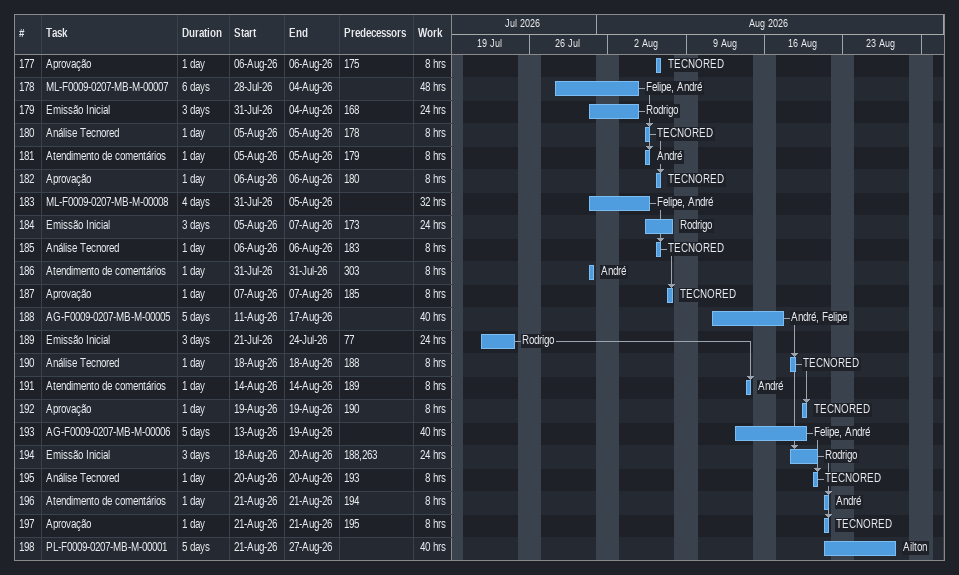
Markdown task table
| ID | Task | Duration | Start | Finish | Predecessors | Resources | Work (h) |
|---|---|---|---|---|---|---|---|
| 177 | Aprovação | 1d | 2026-08-06 | 2026-08-06 | 175 | TECNORED | 8 |
| 178 | ML-F0009-0207-MB-M-00007 | 6d | 2026-07-28 | 2026-08-04 |  | Felipe, André | 48 |
| 179 | Emissão Inicial | 3d | 2026-07-31 | 2026-08-04 | 168 | Rodrigo | 24 |
| 180 | Análise Tecnored | 1d | 2026-08-05 | 2026-08-05 | 178 | TECNORED | 8 |
| 181 | Atendimento de comentários | 1d | 2026-08-05 | 2026-08-05 | 179 | André | 8 |
| 182 | Aprovação | 1d | 2026-08-06 | 2026-08-06 | 180 | TECNORED | 8 |
| 183 | ML-F0009-0207-MB-M-00008 | 4d | 2026-07-31 | 2026-08-05 |  | Felipe, André | 32 |
| 184 | Emissão Inicial | 3d | 2026-08-05 | 2026-08-07 | 173 | Rodrigo | 24 |
| 185 | Análise Tecnored | 1d | 2026-08-06 | 2026-08-06 | 183 | TECNORED | 8 |
| 186 | Atendimento de comentários | 1d | 2026-07-31 | 2026-07-31 | 303 | André | 8 |
| 187 | Aprovação | 1d | 2026-08-07 | 2026-08-07 | 185 | TECNORED | 8 |
| 188 | AG-F0009-0207-MB-M-00005 | 5d | 2026-08-11 | 2026-08-17 |  | André, Felipe | 40 |
| 189 | Emissão Inicial | 3d | 2026-07-21 | 2026-07-24 | 77 | Rodrigo | 24 |
| 190 | Análise Tecnored | 1d | 2026-08-18 | 2026-08-18 | 188 | TECNORED | 8 |
| 191 | Atendimento de comentários | 1d | 2026-08-14 | 2026-08-14 | 189 | André | 8 |
| 192 | Aprovação | 1d | 2026-08-19 | 2026-08-19 | 190 | TECNORED | 8 |
| 193 | AG-F0009-0207-MB-M-00006 | 5d | 2026-08-13 | 2026-08-19 |  | Felipe, André | 40 |
| 194 | Emissão Inicial | 3d | 2026-08-18 | 2026-08-20 | 188, 263 | Rodrigo | 24 |
| 195 | Análise Tecnored | 1d | 2026-08-20 | 2026-08-20 | 193 | TECNORED | 8 |
| 196 | Atendimento de comentários | 1d | 2026-08-21 | 2026-08-21 | 194 | André | 8 |
| 197 | Aprovação | 1d | 2026-08-21 | 2026-08-21 | 195 | TECNORED | 8 |
| 198 | PL-F0009-0207-MB-M-00001 | 5d | 2026-08-21 | 2026-08-27 |  | Ailton | 40 |
